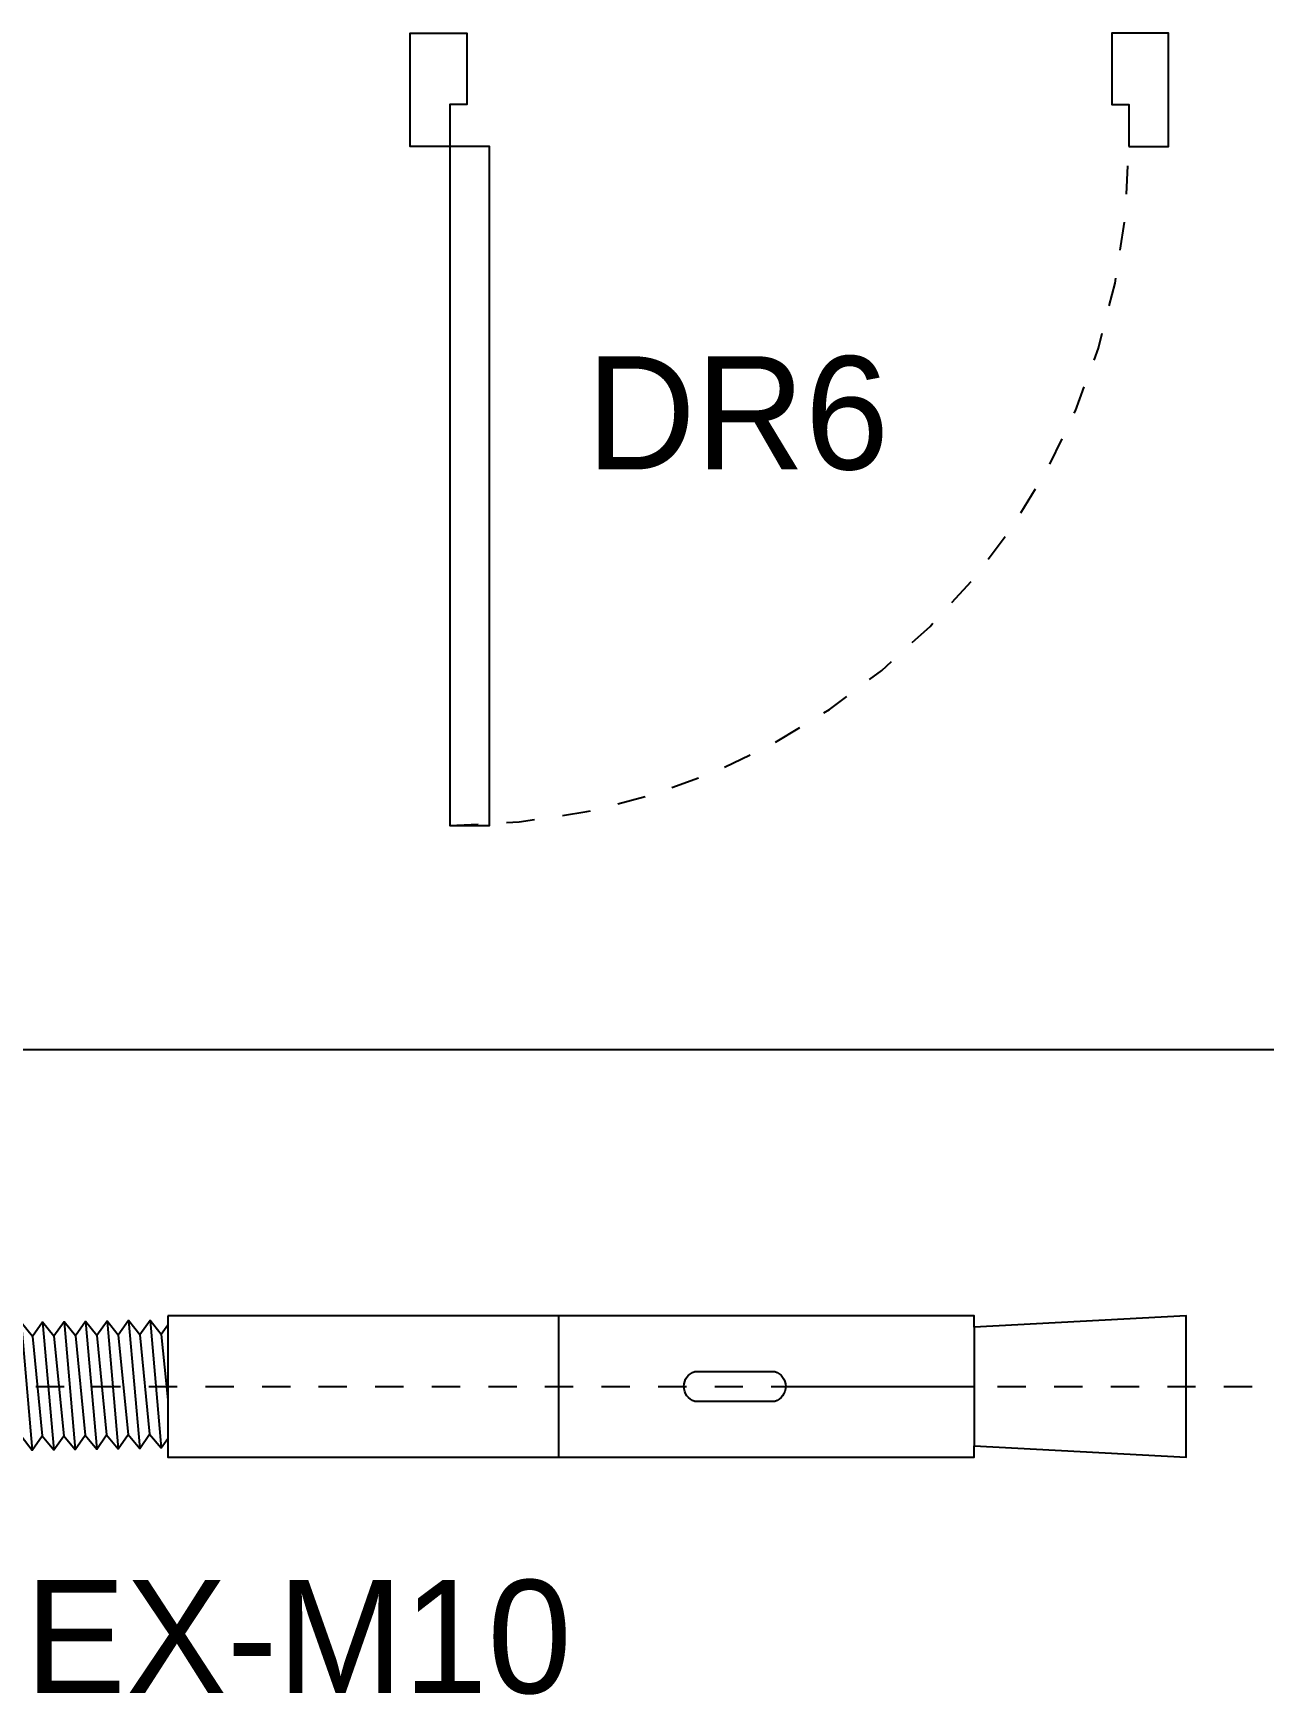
# Model space of a CAD drawing. Header units: inches. Extents: x -2548 to -2391, y 2200 to 2352.
# Drawn here: x -2515.49 to -2511.14, y 2306.68 to 2312.55 of the extents above; entities that cross this region are included whole.
import ezdxf

# ---------------------------------------------------------------- set-up
doc = ezdxf.new("R2010")
doc.units = ezdxf.units.IN
doc.header["$MEASUREMENT"] = 0
doc.linetypes.add('GRID5', pattern=[0.75, 0.5, -0.1, 0.05, -0.1])
doc.linetypes.add('GRID7', pattern=[0.295, 0.2, -0.04, 0.015, -0.04])
for name, color, linetype in [('4', 4, 'Continuous'), ('BOLT', 7, 'Continuous'), ('DIM', 8, 'Continuous'), ('DOOR', 9, 'Continuous'), ('DOOR-FRAME', 4, 'Continuous'), ('VPORTS', 7, 'Continuous')]:
    doc.layers.add(name, color=color, linetype=linetype)

# ---------------------------------------------------------------- blocks, each defined once
blk = doc.blocks.new('Dr6')
at = {"layer": 'DIM', "color": 8, "linetype": 'GRID5'}
blk.add_arc((35, -100), 600, 270, 0, dxfattribs=at)
at = {"layer": 'DOOR'}
blk.add_lwpolyline([(35, -100), (35, -700), (70, -700), (70, -100)], close=True, dxfattribs=at)
at = {"layer": 'DOOR-FRAME'}
for points in [[(35, -100), (0, -100), (0, 0), (50, 0), (50, -63), (35, -63)], [(635, -100), (670, -100), (670, 0), (620, 0), (620, -63), (635, -63)]]:
    blk.add_lwpolyline(points, close=True, dxfattribs=at)
blk = doc.blocks.new('EX-M10')
at = {"color": 9}
blk.add_line((72.32, 4.21), (72.32, -4.21), dxfattribs=at)
at = {"layer": 'BOLT', "color": 9}
for p, q in [((42.97, -5), (42.97, 5)), ((59, 0), (72.32, 0))]:
    blk.add_line(p, q, dxfattribs=at)
at = {"layer": 'BOLT'}
for p, q in [((-11.58, 4.5), (-10.79, -4.5)), ((-10.08, 4.5), (-9.28, -4.5)), ((-8.58, 4.5), (-7.78, -4.5)), ((0.43, 4.5), (1.23, -4.5)), ((1.93, 4.5), (2.73, -4.5)), ((3.43, 4.5), (4.23, -4.5)), ((4.95, 4.52), (5.73, -4.5)), ((5.75, 3.52), (6.44, -3.5)), ((6.47, 4.55), (7.25, -4.48)), ((7.27, 3.55), (7.96, -3.48)), ((7.99, 4.57), (8.77, -4.45)), ((8.79, 3.57), (9.48, -3.45)), ((9.51, 4.6), (10.29, -4.43)), ((10.31, 3.6), (10.99, -3.43)), ((11.03, 4.62), (11.81, -4.4)), ((11.82, 3.62), (12.51, -3.4)), ((12.55, 4.65), (13.33, -4.38)), ((13.34, 3.65), (14.03, -3.38)), ((14.07, 4.67), (14.84, -4.35)), ((14.86, 3.67), (15.32, -0.95)), ((-12.29, 3.5), (-11.58, -3.5)), ((-10.79, 3.5), (-10.08, -3.5)), ((-9.28, 3.5), (-8.58, -3.5)), ((-6.89, 3.2), (-1.8, 3.2)), ((1.23, 3.5), (1.93, -3.5)), ((2.73, 3.5), (3.43, -3.5)), ((4.23, 3.5), (4.94, -3.5)), ((0, 0.77), (0.43, -3.5)), ((-12.68, 0), (-12.29, -4.5)), ((-6.89, -3.2), (-1.8, -3.2))]:
    blk.add_line(p, q, dxfattribs=at)
at = {"layer": 'BOLT', "color": 8, "linetype": 'GRID7'}
blk.add_line((-22.02, 0), (95.55, 0), dxfattribs=at)
at = {"layer": 'BOLT', "color": 9}
blk.add_lwpolyline([(0, 8.25), (0, -8.25, -1), (-1, -8.25), (-1, 8.25, -1)], format="xyb", close=True, dxfattribs=at)
blk.add_lwpolyline([(-7.68, -5.63), (-7.68, 5.6, -0.244672), (-7.28, 6.4), (-1.4, 6.4, -0.244672), (-1, 5.6), (-1, -5.63, -0.236068), (-1.4, -6.4), (-7.28, -6.4, -0.236068), (-7.68, -5.63)], format="xyb", dxfattribs=at)
at = {"layer": 'BOLT'}
for points in [[(-7.69, 5.6, 0.058766), (-6.89, 3.2, 0.24917), (-6.89, -3.2, 0.069498), (-7.69, -5.63)], [(-1, 5.6, -0.058766), (-1.8, 3.2, -0.24917), (-1.8, -3.2, -0.069498), (-1, -5.63)]]:
    blk.add_lwpolyline(points, format="xyb", dxfattribs=at)
at = {"layer": 'BOLT', "color": 9}
blk.add_lwpolyline([(15.32, 5), (15.32, -5), (72.32, -5), (72.32, -4.2), (87.32, -5), (87.32, 5), (72.32, 4.2), (72.32, 5)], close=True, dxfattribs=at)
for points in [[(-7.68, 3.64), (-7.78, 3.5), (-8.58, 4.5), (-9.28, 3.5), (-10.08, 4.5), (-10.79, 3.5), (-11.58, 4.5), (-12.29, 3.5), (-12.68, 4), (-12.68, -4), (-12.29, -4.5), (-11.58, -3.5), (-10.79, -4.5), (-10.08, -3.5), (-9.28, -4.5), (-8.58, -3.5), (-7.78, -4.5), (-7.68, -4.36)], [(15.32, 4.32), (14.86, 3.67), (14.07, 4.67), (13.34, 3.65), (12.55, 4.65), (11.82, 3.62), (11.03, 4.62), (10.31, 3.6), (9.51, 4.6), (8.79, 3.57), (7.99, 4.57), (7.27, 3.55), (6.47, 4.55), (5.75, 3.52), (4.95, 4.52), (4.23, 3.5), (3.43, 4.5), (2.73, 3.5), (1.93, 4.5), (1.23, 3.5), (0.43, 4.5), (0, 3.89)], [(0, -4.11), (0.43, -3.5), (1.23, -4.5), (1.93, -3.5), (2.73, -4.5), (3.43, -3.5), (4.23, -4.5), (4.94, -3.5), (5.73, -4.5), (6.44, -3.5), (7.25, -4.48), (7.96, -3.48), (8.77, -4.45), (9.48, -3.45), (10.29, -4.43), (10.99, -3.43), (11.81, -4.4), (12.51, -3.4), (13.33, -4.38), (14.03, -3.38), (14.84, -4.35), (15.32, -3.68)]]:
    blk.add_lwpolyline(points, dxfattribs=at)
at = {"layer": 'BOLT'}
blk.add_lwpolyline([(52.58, -1.06, -0.734384), (52.58, 1.06), (58.22, 1.06, -0.734384), (58.22, -1.06)], format="xyb", close=True, dxfattribs=at)

msp = doc.modelspace()

# ---------------------------------------------------------------- linework, layer by layer
msp.add_line((-2547.27235, 2308.96203), (-2476.47077, 2308.96203))

# ---------------------------------------------------------------- block references
at = {"layer": 'VPORTS'}
for name, p, xscale, yscale, zscale in [('Dr6', (-2514.15843, 2312.55385), 0.004, 0.004, 0.004), ('EX-M10', (-2515.78139, 2307.77105), 0.05, 0.05, 0.05)]:
    msp.add_blockref(name, p, dxfattribs=dict(at, xscale=xscale, yscale=yscale, zscale=zscale))

# ---------------------------------------------------------------- texts
at = {"layer": '4'}
for s, p in [('DR6', (-2513.53613, 2311.01229)), ('EX-M10', (-2515.52008, 2306.68697))]:
    msp.add_text(s, height=0.4, dxfattribs=at).set_placement(p)

doc.saveas('drawing.dxf')
